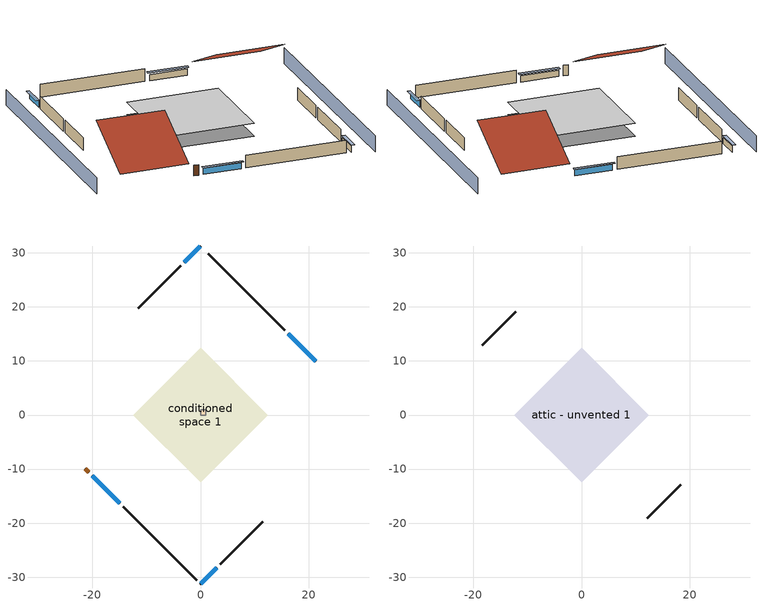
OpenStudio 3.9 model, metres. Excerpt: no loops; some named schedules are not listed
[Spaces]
conditioned space 1
 floor outside (Floor1 construction): -12.4,0 0,12.4 12.4,0 0,-12.4 z0.61
 wall outside (Wall1 construction): 15.56,15.7 1.42,29.84 z0.61:3.05
 wall outside (Wall2 construction): 3.66,-27.61 11.51,-19.75 z0.61:3.05
 wall outside (Wall3 construction): -14.26,-17.01 -0.66,-30.61 z0.61:3.05
 wall outside (Wall4 construction): -3.66,27.61 -11.51,19.75 z0.61:3.05
 wall outside (AdiabaticWallConstruction): 21.34,9.93 16.22,15.05 / -20.03,-11.23 -14.92,-16.35 z0.61:1.8; 0,-31.26 3,-28.26 / 0,31.26 -3,28.26 z0.61:1.74
 wall outside (AdiabaticWallConstruction 1): -21.34,-9.93 -20.69,-10.57 z0.61:2.64
 window (WindowConstruction): 21.34,9.93 16.22,15.05 z0.61:1.8
 window (WindowConstruction 1): 0,-31.26 3,-28.26 z0.61:1.74
 window (WindowConstruction 2): -20.03,-11.23 -14.92,-16.35 z0.61:1.8
 window (WindowConstruction 3): 0,31.26 -3,28.26 z0.61:1.74
 door (Door): -21.34,-9.93 -20.69,-10.57 z0.61:2.64
central ac and furnace airloop ret air space
 floor adiabatic (AdiabaticConst): 0,0 0,1 1,1 1,0 z0
 wall adiabatic (AdiabaticConst): 0,1 0,0 1,0 1,1 0,1 z0:1
 ceiling adiabatic (AdiabaticConst): 1,0 1,1 0,1 0,0 z1
attic - unvented 1
 floor to conditioned space 1 (Floor2 construction Reversed): -12.4,0 0,12.4 12.4,0 0,-12.4 z3.05
 wall outside (Wall5 construction): 12.17,-19.09 18.36,-12.9 z0.61:3.05
 wall outside (Wall6 construction): -12.17,19.09 -18.36,12.9 z0.61:3.05
 roof outside (Roof1 construction): 21.99,9.27,3.05 13.7,0.98,8.91 22.97,-8.29,8.91 31.26,0,3.05
 roof outside (Roof2 construction): -21.99,-9.27,3.05 -13.7,-0.98,8.91 -22.97,8.29,8.91 -31.26,0,3.05
shading: -3.23,34.5 -34.5,3.23 / 3.23,-34.5 34.5,-3.23 z0:3.05; 16,15.26 21.55,9.71 21.98,10.14 16.43,15.69 z2.1; 3.22,-28.05 -0.22,-31.48 0.22,-31.91 3.65,-28.48 z2.04; -14.7,-16.56 -20.25,-11.02 -20.68,-11.45 -15.13,-16.99 z2.1; -3.22,28.05 0.22,31.48 -0.22,31.91 -3.65,28.48 z2.04
[Site]
Portland Intl Arpt_OR: Latitude {deg}=45.59; Longitude {deg}=-122.6; Time Zone {hr}=-8; Elevation {m}=33; Terrain=Suburbs; Keep Site Location Information=Yes
[Site:GroundTemperature:Shallow]
10.2558, 8.96328, 8.85977, 9.47314, 11.9355, 14.3863, 16.5111, 17.8571, 17.9714, 16.8767, 14.8061, 12.4304
[Site:WaterMainsTemperature]
Calculation Method=Schedule; Temperature Schedule=mains temperature schedule
[Building]
Building 1
[Material] Roughness=Rough
Name | Thickness {m} | Conductivity {W/m-K} | Density {kg/m3} | Specific Heat {J/kg-K} | Thermal Absorptance | Solar Absorptance | Visible Absorptance
asphalt or fiberglass shingles | 0.00635 | 0.162714 | 1121.4 | 1465.45 | 0.9 | 0.85 | 0.85
roof rigid ins | 0.00281632 | 0.029427 | 32.04 | 1214.23 | 0.9 | 0.7 | 0.7
osb sheathing 0.5 in. | 0.0127 | 0.115458 | 512.64 | 1214.23 | 0.9 | 0.6 | 0.6
composite shingle siding | 0.00635 | 0.162714 | 1121.4 | 1465.45 | 0.9 | 0.7 | 0.7
osb sheathing 0.5 in. 1 | 0.0127 | 0.115458 | 512.64 | 1214.23 | 0.9 | 0.7 | 0.7
wall stud and cavity | 0.1397 | 0.0909133 | 139.0536 | 1170.24 | 0.9 | 0.7 | 0.7
gypsum board | 0.0127 | 0.160291 | 801 | 837.4 | 0.9 | 0.6 | 0.6
wall stud and cavity 1 | 0.1397 | 0.348479 | 139.0536 | 1170.24 | 0.9 | 0.6 | 0.6
floor stud and cavity | 0.1397 | 0.501511 | 92.3553 | 1139.71 | 0.9 | 0.7 | 0.7
osb sheathing 0.75 in. | 0.01905 | 0.115458 | 512.64 | 1214.23 | 0.9 | 0.7 | 0.7
floor covering | 0.0127 | 0.0433444 | 54.468 | 1339.84 | 0.9 | 0.6 | 0.6
ceiling loosefill ins | 0.169333 | 0.0480833 | 16.02 | 1046.75 | 0.9 | 0.7 | 0.7
ceiling stud and cavity | 0.1397 | 0.0824711 | 65.682 | 1177.47 | 0.9 | 0.7 | 0.7
wood siding; wood siding 1 | 0.0254 | 0.102417 | 544.68 | 1172.36
wall rigid ins | 0.512978 | 0.029427 | 32.04 | 1214.23 | 0.9 | 0.7 | 0.7
wall stud and cavity 2 | 0.0889 | 0.380278 | 52.3479 | 1209.89 | 0.9 | 0.7 | 0.7
door material | 0.04445 | 0.0612267 | 512.64 | 1214.23 | 0.9 | 0.7 | 0.7
wall stud and cavity 3 | 0.0889 | 0.391764 | 83.0341 | 1211.67 | 0.9 | 0.7 | 0.7
furniture material conditioned space 1 | 0.1524 | 0.115458 | 640.8 | 1214.23 | 0.9 | 0.6 | 0.6
[Construction]
Roof1 construction; Roof2 construction: asphalt or fiberglass shingles, roof rigid ins, osb sheathing 0.5 in.
Wall1 construction; Wall2 construction; Wall3 construction; Wall4 construction: composite shingle siding, osb sheathing 0.5 in. 1, wall stud and cavity, gypsum board
Wall5 construction; Wall6 construction: composite shingle siding, osb sheathing 0.5 in. 1, wall stud and cavity 1
Floor1 construction: floor stud and cavity, osb sheathing 0.75 in., floor covering
Floor2 construction Reversed: gypsum board, ceiling stud and cavity, ceiling loosefill ins
WindowConstruction; WindowConstruction 1; WindowConstruction 2; WindowConstruction 3: WindowMaterial
AdiabaticWallConstruction: wood siding, wall rigid ins, wall stud and cavity 2, gypsum board
Door: door material
AdiabaticWallConstruction 1: wood siding 1, wall rigid ins, wall stud and cavity 2, gypsum board
PartitionWallConstruction: gypsum board, wall stud and cavity 3, gypsum board
furniture construction conditioned space 1: furniture material conditioned space 1
AdiabaticConst: Adiabatic
[WindowMaterial:SimpleGlazingSystem]
WindowMaterial: U-Factor {W/m2-K}=4.31528; Solar Heat Gain Coefficient=0.67
[Material:NoMass]
Adiabatic: Roughness=Rough; Thermal Resistance {m2-K/W}=176.1
[ThermalZone] Multiplier=1; Use Ideal Air Loads=No
Name | Volume {m3} | Thermostat
conditioned space | 749.83 | conditioned space temperature setpoint
attic - unvented | 401.93
central ac and furnace airloop ret air zone | 1
[Sizing:Zone] Zone Cooling Design Supply Air Temperature Input Method=SupplyAirTemperature; Zone Cooling Design Supply Air Temperature {C}=14; Zone Cooling Design Supply Air Temperature Difference {deltaC}=11.11; Zone Heating Design Supply Air Temperature Input Method=SupplyAirTemperature; Zone Heating Design Supply Air Temperature {C}=40; Zone Heating Design Supply Air Temperature Difference {deltaC}=11.11; Zone Cooling Design Supply Air Humidity Ratio {kg-H2O/kg-air}=0.0085; Zone Heating Design Supply Air Humidity Ratio {kg-H2O/kg-air}=0.008; Cooling Design Air Flow Method=DesignDay; Heating Design Air Flow Method=DesignDay; Account for Dedicated Outdoor Air System=No; Dedicated Outdoor Air System Control Strategy=NeutralSupplyAir; Dedicated Outdoor Air Low Setpoint Temperature for Design {C}=autosize; Dedicated Outdoor Air High Setpoint Temperature for Design {C}=autosize; Zone Load Sizing Method=Sensible Load Only No Latent Load; Zone Latent Cooling Design Supply Air Humidity Ratio Input Method=HumidityRatioDifference; Zone Cooling Design Supply Air Humidity Ratio Difference {kgWater/kgDryAir}=0.005; Zone Latent Heating Design Supply Air Humidity Ratio Input Method=HumidityRatioDifference; Zone Humidification Design Supply Air Humidity Ratio Difference {kgWater/kgDryAir}=0.005; Sizing Option=Coincident
attic - unvented; central ac and furnace airloop ret air zone
[Space]
Name | Thermal Zone | Volume {m3}
conditioned space 1 | conditioned space | 749.83
attic - unvented 1 | attic - unvented | 401.93
central ac and furnace airloop ret air space | central ac and furnace airloop ret air zone
[ThermostatSetpoint:DualSetpoint]
conditioned space temperature setpoint: Heating Setpoint Temperature Schedule=heating setpoint; Cooling Setpoint Temperature Schedule=cooling setpoint; Temperature Difference Between Cutout And Setpoint {deltaC}=0
[SurfaceProperty:IncidentSolarMultiplier] Incident Solar Multiplier=1; Incident Solar Multiplier Schedule=trans schedule winter=0.85 summer=0.7
Window1; Window2; Window3; Window4
[InternalMass:Definition] Design Level Calculation Method=SurfaceArea
Name | Construction | Surface Area {m2}
partition wall mass | PartitionWallConstruction | 307.509
furniture mass conditioned space 1 | furniture construction conditioned space 1 | 123.004
[InternalMass] Space or SpaceType=conditioned space 1; Multiplier=1
Name | Internal Mass Definition
partition wall mass | partition wall mass
furniture mass conditioned space 1 | furniture mass conditioned space 1
[Fan:SystemModel]
central ac and furnace supply fan: Availability Schedule=Always On Discrete; Design Maximum Air Flow Rate {m3/s}=1.33608; Speed Control Method=Discrete; Electric Power Minimum Flow Rate Fraction=0.2; Design Pressure Rise {Pa}=500; Motor Efficiency=1; Motor In Air Stream Fraction=1; Design Electric Power Consumption {W}=autosize; Design Power Sizing Method=PowerPerFlow; Electric Power Per Unit Flow Rate {W/(m3/s)}=1059.44; Electric Power Per Unit Flow Rate Per Unit Pressure {W-s/m3-Pa}=1.66667; Fan Total Efficiency=0.7; Motor Loss Radiative Fraction=0; Speed Flow Fraction 1=0.65736; Speed Electric Power Fraction 1=0.28407; Speed Flow Fraction 2=1; Speed Electric Power Fraction 2=1
[EnergyManagementSystem:Sensor]
Name | Output Variable or Output Meter Index Key | Output Variable or Output Meter
central_ac_and_furnace_supply_fan_s; central_ac_and_furnace_supply_fan_s_1 | central ac and furnace supply fan | Fan Electricity Energy
water_heater_T_set | water heater setpoint | Schedule Value
out_pb_s |  | Site Outdoor Air Barometric Pressure
out_wt_s |  | Site Outdoor Air Humidity Ratio
site_vw_s |  | Site Wind Speed
cool_season | cooling season schedule | Schedule Value
central_ac_and_furnace_airloop_Fan_RTF_s | central ac and furnace supply fan | Fan Runtime Fraction Speed 1
central_ac_and_furnace_airloop_Fan_RTF_s_1 | central ac and furnace supply fan | Fan Runtime Fraction Speed 2
central_ac_and_furnace_airloop_AH_MFR_s | Node 5 | System Node Mass Flow Rate
central_ac_and_furnace_airloop_AH_VFR_s | Node 5 | System Node Current Density Volume Flow Rate
central_ac_and_furnace_airloop_AH_Tout_s | Node 5 | System Node Temperature
central_ac_and_furnace_airloop_AH_Wout_s | Node 5 | System Node Humidity Ratio
central_ac_and_furnace_airloop_RA_T_s | Node 8 | System Node Temperature
central_ac_and_furnace_airloop_Ra_W_s | Node 8 | System Node Humidity Ratio
central_ac_and_furnace_airloop_0_DZ_T_s | attic - unvented | Zone Air Temperature
central_ac_and_furnace_airloop_0_DZ_W_s | attic - unvented | Zone Mean Air Humidity Ratio
natural_vent_s | natural vent schedule | Schedule Value
htg_sp_s | heating setpoint | Schedule Value
clg_sp_s | cooling setpoint | Schedule Value
mech_vent_range_fan_0_sch_s | mech vent range fan 0 schedule | Schedule Value
mech_vent_bath_fan_0_sch_s | mech vent bath fan 0 schedule | Schedule Value
clothes_dryer_exhaust_0_sch_s | clothes_dryer | Schedule Value
htg_load_cond |  | Heating:EnergyTransfer:Zone:CONDITIONED SPACE
clg_load_cond |  | Cooling:EnergyTransfer:Zone:CONDITIONED SPACE
htg_load_duct |  | Heating:EnergyTransfer:Zone:CENTRAL AC AND FURNACE AIRLOOP RET AIR ZONE
clg_load_duct |  | Cooling:EnergyTransfer:Zone:CENTRAL AC AND FURNACE AIRLOOP RET AIR ZONE
s_conv | Floor1 | Surface Inside Face Convection Heat Gain Energy
s_ig | Floor1 | Surface Inside Face Internal Gains Radiation Heat Gain Energy
s_sol | Floor1 | Surface Inside Face Solar Radiation Heat Gain Energy
s_lgt | Floor1 | Surface Inside Face Lights Radiation Heat Gain Energy
s_surf | Floor1 | Surface Inside Face Net Surface Thermal Radiation Heat Gain Energy
s_conv_1 | Floor2 | Surface Inside Face Convection Heat Gain Energy
s_ig_1 | Floor2 | Surface Inside Face Internal Gains Radiation Heat Gain Energy
s_sol_1 | Floor2 | Surface Inside Face Solar Radiation Heat Gain Energy
s_lgt_1 | Floor2 | Surface Inside Face Lights Radiation Heat Gain Energy
s_surf_1 | Floor2 | Surface Inside Face Net Surface Thermal Radiation Heat Gain Energy
ss_sol | Door1 | Surface Inside Face Solar Radiation Heat Gain Energy
ss_lgt | Door1 | Surface Inside Face Lights Radiation Heat Gain Energy
ss_conv | Door1 | Surface Inside Face Convection Heat Gain Energy
ss_ig | Door1 | Surface Inside Face Internal Gains Radiation Heat Gain Energy
ss_surf | Door1 | Surface Inside Face Net Surface Thermal Radiation Heat Gain Energy
ss_conv_1 | Window1 | Surface Inside Face Convection Heat Gain Energy
ss_ig_1 | Window1 | Surface Inside Face Internal Gains Radiation Heat Gain Energy
ss_surf_1 | Window1 | Surface Inside Face Net Surface Thermal Radiation Heat Gain Energy
ss_trans_in | Window1 | Surface Window Transmitted Solar Radiation Rate
ss_back_out | Window1 | Surface Window Shortwave from Zone Back Out Window Heat Transfer Rate
ss_trans_out | Window1 | Surface Inside Face Initial Transmitted Diffuse Transmitted Out Window Solar Radiation Rate
ss_conv_2 | Window2 | Surface Inside Face Convection Heat Gain Energy
ss_ig_2 | Window2 | Surface Inside Face Internal Gains Radiation Heat Gain Energy
ss_surf_2 | Window2 | Surface Inside Face Net Surface Thermal Radiation Heat Gain Energy
ss_trans_in_1 | Window2 | Surface Window Transmitted Solar Radiation Rate
ss_back_out_1 | Window2 | Surface Window Shortwave from Zone Back Out Window Heat Transfer Rate
ss_trans_out_1 | Window2 | Surface Inside Face Initial Transmitted Diffuse Transmitted Out Window Solar Radiation Rate
ss_conv_3 | Window3 | Surface Inside Face Convection Heat Gain Energy
ss_ig_3 | Window3 | Surface Inside Face Internal Gains Radiation Heat Gain Energy
ss_surf_3 | Window3 | Surface Inside Face Net Surface Thermal Radiation Heat Gain Energy
ss_trans_in_2 | Window3 | Surface Window Transmitted Solar Radiation Rate
ss_back_out_2 | Window3 | Surface Window Shortwave from Zone Back Out Window Heat Transfer Rate
ss_trans_out_2 | Window3 | Surface Inside Face Initial Transmitted Diffuse Transmitted Out Window Solar Radiation Rate
ss_conv_4 | Window4 | Surface Inside Face Convection Heat Gain Energy
ss_ig_4 | Window4 | Surface Inside Face Internal Gains Radiation Heat Gain Energy
ss_surf_4 | Window4 | Surface Inside Face Net Surface Thermal Radiation Heat Gain Energy
ss_trans_in_3 | Window4 | Surface Window Transmitted Solar Radiation Rate
ss_back_out_3 | Window4 | Surface Window Shortwave from Zone Back Out Window Heat Transfer Rate
ss_trans_out_3 | Window4 | Surface Inside Face Initial Transmitted Diffuse Transmitted Out Window Solar Radiation Rate
s_conv_2 | Wall1 | Surface Inside Face Convection Heat Gain Energy
s_ig_2 | Wall1 | Surface Inside Face Internal Gains Radiation Heat Gain Energy
s_sol_2 | Wall1 | Surface Inside Face Solar Radiation Heat Gain Energy
s_lgt_2 | Wall1 | Surface Inside Face Lights Radiation Heat Gain Energy
s_surf_2 | Wall1 | Surface Inside Face Net Surface Thermal Radiation Heat Gain Energy
s_conv_3 | Wall2 | Surface Inside Face Convection Heat Gain Energy
s_ig_3 | Wall2 | Surface Inside Face Internal Gains Radiation Heat Gain Energy
s_sol_3 | Wall2 | Surface Inside Face Solar Radiation Heat Gain Energy
s_lgt_3 | Wall2 | Surface Inside Face Lights Radiation Heat Gain Energy
s_surf_3 | Wall2 | Surface Inside Face Net Surface Thermal Radiation Heat Gain Energy
s_conv_4 | Wall3 | Surface Inside Face Convection Heat Gain Energy
s_ig_4 | Wall3 | Surface Inside Face Internal Gains Radiation Heat Gain Energy
s_sol_4 | Wall3 | Surface Inside Face Solar Radiation Heat Gain Energy
s_lgt_4 | Wall3 | Surface Inside Face Lights Radiation Heat Gain Energy
s_surf_4 | Wall3 | Surface Inside Face Net Surface Thermal Radiation Heat Gain Energy
s_conv_5 | Wall4 | Surface Inside Face Convection Heat Gain Energy
s_ig_5 | Wall4 | Surface Inside Face Internal Gains Radiation Heat Gain Energy
s_sol_5 | Wall4 | Surface Inside Face Solar Radiation Heat Gain Energy
s_lgt_5 | Wall4 | Surface Inside Face Lights Radiation Heat Gain Energy
s_surf_5 | Wall4 | Surface Inside Face Net Surface Thermal Radiation Heat Gain Energy
im_conv | furniture mass conditioned space 1 | Surface Inside Face Convection Heat Gain Energy
im_ig | furniture mass conditioned space 1 | Surface Inside Face Internal Gains Radiation Heat Gain Energy
im_sol | furniture mass conditioned space 1 | Surface Inside Face Solar Radiation Heat Gain Energy
im_lgt | furniture mass conditioned space 1 | Surface Inside Face Lights Radiation Heat Gain Energy
im_surf | furniture mass conditioned space 1 | Surface Inside Face Net Surface Thermal Radiation Heat Gain Energy
im_conv_1 | partition wall mass | Surface Inside Face Convection Heat Gain Energy
im_ig_1 | partition wall mass | Surface Inside Face Internal Gains Radiation Heat Gain Energy
im_sol_1 | partition wall mass | Surface Inside Face Solar Radiation Heat Gain Energy
im_lgt_1 | partition wall mass | Surface Inside Face Lights Radiation Heat Gain Energy
im_surf_1 | partition wall mass | Surface Inside Face Net Surface Thermal Radiation Heat Gain Energy
airflow_gain | infil flow | Infiltration Sensible Heat Gain Energy
airflow_loss | infil flow | Infiltration Sensible Heat Loss Energy
airflow_gain_1 | natural vent flow | Infiltration Sensible Heat Gain Energy
airflow_loss_1 | natural vent flow | Infiltration Sensible Heat Loss Energy
airflow_gain_2 | whole house fan flow | Infiltration Sensible Heat Gain Energy
airflow_loss_2 | whole house fan flow | Infiltration Sensible Heat Loss Energy
mv_conv | mech vent bath fan 0 | Electric Equipment Convective Heating Energy
mv_rad | mech vent bath fan 0 | Electric Equipment Radiant Heating Energy
mv_conv_1 | mech vent house fan | Electric Equipment Convective Heating Energy
mv_rad_1 | mech vent house fan | Electric Equipment Radiant Heating Energy
mv_conv_2 | mech vent house fan cfis | Electric Equipment Convective Heating Energy
mv_rad_2 | mech vent house fan cfis | Electric Equipment Radiant Heating Energy
mv_conv_3 | mech vent range fan 0 | Electric Equipment Convective Heating Energy
mv_rad_3 | mech vent range fan 0 | Electric Equipment Radiant Heating Energy
mv_conv_4 | mech vent house fan latent load | Other Equipment Convective Heating Energy
mv_rad_4 | mech vent house fan latent load | Other Equipment Radiant Heating Energy
mv_conv_5 | mech vent house fan sensible load | Other Equipment Convective Heating Energy
mv_rad_5 | mech vent house fan sensible load | Other Equipment Radiant Heating Energy
ducts_conv | central ac and furnace airloop_0 RetCondToRP | Other Equipment Convective Heating Energy
ducts_rad | central ac and furnace airloop_0 RetCondToRP | Other Equipment Radiant Heating Energy
ducts_conv_1 | central ac and furnace airloop_0 RetLatLkToRP | Other Equipment Convective Heating Energy
ducts_rad_1 | central ac and furnace airloop_0 RetLatLkToRP | Other Equipment Radiant Heating Energy
ducts_conv_2 | central ac and furnace airloop_0 RetSensLkToRP | Other Equipment Convective Heating Energy
ducts_rad_2 | central ac and furnace airloop_0 RetSensLkToRP | Other Equipment Radiant Heating Energy
ducts_conv_3 | central ac and furnace airloop_0 SupCondToLv | Other Equipment Convective Heating Energy
ducts_rad_3 | central ac and furnace airloop_0 SupCondToLv | Other Equipment Radiant Heating Energy
[ElectricEquipment:Definition] Design Level Calculation Method=EquipmentLevel
Name | Design Level {W} | Fraction Latent | Fraction Radiant | Fraction Lost
ceiling fan | 17.8662 | 0 | 0.558 | 0
clothes washer | 378.568 | 0.03 | 0.162 | 0.7
clothes dryer | 2978.76 | 0.015 | 0.081 | 0.85
dishwasher | 318.259 | 0.3 | 0.18 | 0.4
fridge | 54.7945 | 0 | 0.6 | 0
cooking range | 1111.79 | 0.08 | 0.432 | 0.2
misc tv | 572.566 | 0 | 0.6 | 0
misc plug loads | 498.387 | 0.021 | 0.558 | 0.049
misc permanent spa heater | 555.714 | 0 | 0 | 1
misc permanent spa pump | 581.14 | 0 | 0 | 1
whole house fan; mech vent house fan | 0 | 0 | 0 | 1
mech vent house fan cfis | 0 | 0 | 0 | 0
mech vent range fan 0 | 30 | 0 | 0 | 1
mech vent bath fan 0 | 45 | 0 | 0 | 1
[ElectricEquipment] Space or SpaceType=conditioned space 1
Name | Electric Equipment Definition | Schedule
ceiling fan | ceiling fan | ceiling_fan
clothes washer | clothes washer | clothes_washer
clothes dryer | clothes dryer | clothes_dryer
dishwasher | dishwasher | dishwasher
fridge | fridge | fridge schedule
cooking range | cooking range | cooking_range
misc tv | misc tv | plug_loads_tv
misc plug loads | misc plug loads | plug_loads_other
misc permanent spa heater | misc permanent spa heater | misc permanent spa heater schedule
misc permanent spa pump | misc permanent spa pump | misc permanent spa pump schedule
whole house fan | whole house fan | Always On Discrete
mech vent house fan | mech vent house fan | mech vent house fan schedule
mech vent house fan cfis | mech vent house fan cfis | mech vent house fan cfis schedule
mech vent range fan 0 | mech vent range fan 0 | mech vent range fan 0 schedule
mech vent bath fan 0 | mech vent bath fan 0 | mech vent bath fan 0 schedule
[OtherEquipment:Definition] Design Level Calculation Method=EquipmentLevel
Name | Design Level {W} | Fraction Latent | Fraction Radiant | Fraction Lost
water heater sens; central ac and furnace airloop_0 SupSensLkToCond; central ac and furnace airloop_0 SupCondToLv; central ac and furnace airloop_0 RetCondToRP; central ac and furnace airloop_0 RetSensLkToRP; central ac and furnace airloop_0 SupCondToDZ; central ac and furnace airloop_0 RetCondToDZ; central ac and furnace airloop_0 SupSensLkToDZ; mech vent house fan sensible load | 0 | 0 | 0 | 0
water heater lat; central ac and furnace airloop_0 SupLatLkToCond; central ac and furnace airloop_0 RetLatLkToRP; central ac and furnace airloop_0 SupLatLkToDZ; mech vent house fan latent load | 0 | 1 | 0 | 0
water heater energy adjustment1 | 0.01 | 0 | 0 | 1
clothes dryer 2 | 0 | 0.015 | 0.081 | 0.85
cooking range 2 | 0 | 0.08 | 0.432 | 0.2
general water use sensible | -79.8895 | 0 | 0.6 | 0
general water use latent | 81.0615 | 1 | 0 | 0
[OtherEquipment]
Name | Other Equipment Definition | Space or SpaceType | Schedule | Fuel Type
water heater sens | water heater sens | conditioned space 1 | Always On Discrete
water heater lat | water heater lat | conditioned space 1 | Always On Discrete
water heater energy adjustment1 | water heater energy adjustment1 | conditioned space 1 | Always On Discrete | Electricity
clothes dryer 1 | clothes dryer 2 | conditioned space 1 | clothes_dryer | Electricity
cooking range 1 | cooking range 2 | conditioned space 1 | cooking_range | Electricity
general water use sensible | general water use sensible | conditioned space 1 | general water use schedule
general water use latent | general water use latent | conditioned space 1 | general water use schedule
central ac and furnace airloop_0 SupSensLkToCond | central ac and furnace airloop_0 SupSensLkToCond | conditioned space 1 | Always On Discrete
central ac and furnace airloop_0 SupLatLkToCond | central ac and furnace airloop_0 SupLatLkToCond | conditioned space 1 | Always On Discrete
central ac and furnace airloop_0 SupCondToLv | central ac and furnace airloop_0 SupCondToLv | conditioned space 1 | Always On Discrete
central ac and furnace airloop_0 RetCondToRP | central ac and furnace airloop_0 RetCondToRP | central ac and furnace airloop ret air space | Always On Discrete
central ac and furnace airloop_0 RetSensLkToRP | central ac and furnace airloop_0 RetSensLkToRP | central ac and furnace airloop ret air space | Always On Discrete
central ac and furnace airloop_0 RetLatLkToRP | central ac and furnace airloop_0 RetLatLkToRP | central ac and furnace airloop ret air space | Always On Discrete
central ac and furnace airloop_0 SupCondToDZ | central ac and furnace airloop_0 SupCondToDZ | attic - unvented 1 | Always On Discrete
central ac and furnace airloop_0 RetCondToDZ | central ac and furnace airloop_0 RetCondToDZ | attic - unvented 1 | Always On Discrete
central ac and furnace airloop_0 SupSensLkToDZ | central ac and furnace airloop_0 SupSensLkToDZ | attic - unvented 1 | Always On Discrete
central ac and furnace airloop_0 SupLatLkToDZ | central ac and furnace airloop_0 SupLatLkToDZ | attic - unvented 1 | Always On Discrete
mech vent house fan sensible load | mech vent house fan sensible load | conditioned space 1 | Always On Discrete
mech vent house fan latent load | mech vent house fan latent load | conditioned space 1 | Always On Discrete
[WaterUse:Equipment:Definition]
Name | Peak Flow Rate {m3/s}
clothes washer | 2.33501e-06
dishwasher | 4.87247e-06
[Lights:Definition]
interior lighting: Design Level Calculation Method=LightingLevel; Lighting Level {W}=409.322; Fraction Radiant=0.6; Fraction Visible=0.2; Return Air Fraction=0
[Lights]
interior lighting: Lights Definition=interior lighting; Space or SpaceType=conditioned space 1; Schedule=lighting_interior; Fraction Replaceable=1
[Exterior:Lights:Definition]
exterior lighting: Design Level {W}=10.1836
[Exterior:Lights]
exterior lighting: Exterior Lights Definition=exterior lighting; Schedule=exterior lighting schedule
[People:Definition]
occupants: Number of People Calculation Method=People; Number of People {people}=4; Fraction Radiant=0.314171; Sensible Heat Fraction=0.56303; Carbon Dioxide Generation Rate {m3/s-W}=0; Enable ASHRAE 55 Comfort Warnings=No; Mean Radiant Temperature Calculation Type=EnclosureAveraged
[People]
occupants: People Definition=occupants; Space or SpaceType=conditioned space 1; Number of People Schedule=occupants; Activity Level Schedule=occupants activity schedule; Multiplier=1
[ZoneMixing] Schedule=Always On Continuous; Design Flow Rate Calculation Method=Flow/Zone; Design Flow Rate {m3/s}=0
Name | Zone or Space | Source Zone or Space
central ac and furnace airloop_0 ZoneMixDZToCond mix | conditioned space | attic - unvented
central ac and furnace airloop_0 ZoneMixCondToDZ mix; whole house fan mix | attic - unvented | conditioned space
[SpaceInfiltration:DesignFlowRate] Schedule=Always On Discrete
Name | Space or SpaceType | Design Flow Rate Calculation Method | Design Flow Rate {m3/s} | Air Changes per Hour {1/hr} | Constant Term Coefficient | Temperature Term Coefficient | Velocity Term Coefficient | Velocity Squared Term Coefficient
natural vent flow; whole house fan flow; infil flow | conditioned space 1 | Flow/Space | 0
infil attic - unvented 1 | attic - unvented 1 | AirChanges/Hour |  | 0.1 | 1 | 0 | 0 | 0
attic_unvented 1 duct leakage imbalance infil flow | attic - unvented 1 | Flow/Space | 0
